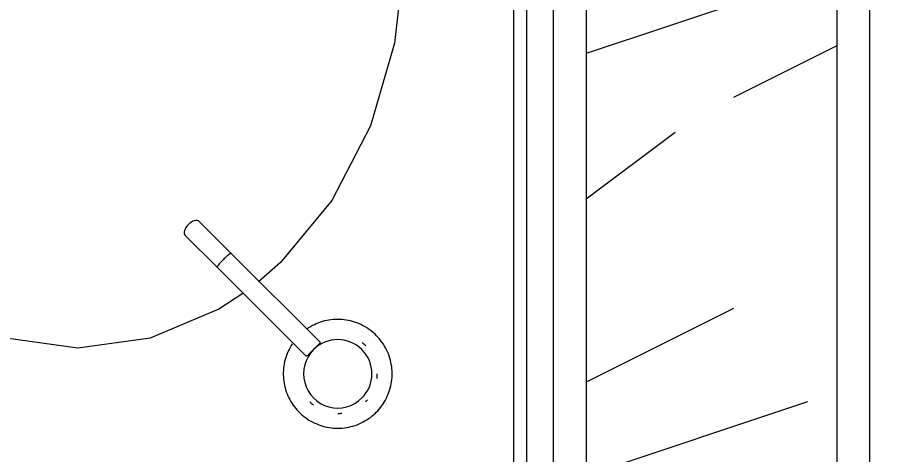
# Model space of a CAD drawing. Header units: inches. Extents: x -2767 to -1978, y 10471 to 10920.
# Drawn here: x -2100.78 to -2084.17, y 10581.67 to 10589.95 of the extents above; entities that cross this region are included whole.
import ezdxf

# ---------------------------------------------------------------- set-up
doc = ezdxf.new("R2010")
doc.units = ezdxf.units.IN
doc.header["$MEASUREMENT"] = 0
for name, color, linetype, lineweight in [('A-ANNO-DIMS-1', 211, 'Continuous', 30), ('A-WALL', 113, 'Continuous', 9), ('A-WALL-PATT-1', 7, 'Continuous', 9), ('A-WALL-PATT-2', 253, 'Continuous', 9), ('I-WALL-2', 2, 'Continuous', 9), ('P-SANR-FIXT', 6, 'Continuous', 9)]:
    doc.layers.add(name, color=color, linetype=linetype, lineweight=lineweight)
doc.styles.add('Century Gothic_B', font='', dxfattribs={"height": 4.5})
doc.styles.get('Century Gothic_B').set_extended_font_data('Century Gothic', bold=True)
doc.dimstyles.new('OD__1_16__Tol__', dxfattribs={"dimscale": 12, "dimtxt": 4.698757, "dimasz": 0.5, "dimexe": 0.375, "dimexo": 0.25, "dimgap": 0.0625, "dimtad": 1, "dimdec": 4, "dimrnd": 0.0625, "dimzin": 3, "dimdsep": 46, "dimlunit": 4, "dimtxsty": 'Century Gothic_B', "dimblk1": 'OBLIQUE', "dimblk2": 'OBLIQUE', "dimsah": 1, "dimcen": 0.09, "dimdle": 0.375, "dimazin": 0, "dimtfac": 1, "dimtdec": 4, "dimtix": 1, "dimtmove": 0, "dimatfit": 3, "dimfxl": 1, "dimtvp": 1, "dimtfill": 1, "dimfrac": 2, "dimtolj": 1, "dimtzin": 0, "dimlwd": 30, "dimlwe": 30, "dimarcsym": 2})
pattern_1 = [(0, (0, 0), (15.36, 3.84), [0.634, -10.886, 0.634, -10.886, -61.44]), (0, (0, 0), (15.36, 3.84), [-23.04, 0.634, -22.406, 0.634, -10.886, -26.88]), (0, (0, 0), (15.36, 3.84), [-57.6, 0.634, -7.046, 0.634, -18.566]), (120, (5.76, 1.92), (-11.0055376, 11.3821502), [0.634, -10.886, 0.634, -10.886, -61.44]), (120, (5.76, 1.92), (-11.0055376, 11.3821502), [-23.04, 0.634, -22.406, 0.634, -10.886, -26.88]), (120, (5.76, 1.92), (-11.0055376, 11.3821502), [-57.6, 0.634, -7.046, 0.634, -18.566]), (240, (7.68, 9.6), (-4.3544624, -15.2221502), [0.634, -10.886, 0.634, -10.886, -61.44]), (240, (7.68, 9.6), (-4.3544624, -15.2221502), [-23.04, 0.634, -22.406, 0.634, -10.886, -26.88]), (240, (7.68, 9.6), (-4.3544624, -15.2221502), [-57.6, 0.634, -7.046, 0.634, -18.566])]

# ---------------------------------------------------------------- blocks, each defined once
blk = doc.blocks.new('Plbg-Sink Wall Mounted-UH - Sink-403447-FLOOR PLAN - 1ST FLOOR')
at = {"layer": 'P-SANR-FIXT'}
for p, q in [((12, -0.5), (-12, -0.5)), ((-12, -0.75), (12, -0.75)), ((7.325, -4.414), (5.641, -6.098)), ((5.906, -6.363), (7.59, -4.679)), ((5.641, -6.098), (5.036, -6.703)), ((5.302, -6.968), (5.906, -6.363))]:
    blk.add_line(p, q, dxfattribs=at)
at = {"layer": 'P-SANR-FIXT', "flags": 128}
for points in [[(0.379, -2.858), (1.657, -3.004), (3.228, -3.459), (4.638, -4.192), (5.815, -5.165), (6.182, -5.581)], [(8.653, -3.351), (8.623, -3.323), (8.593, -3.295), (8.561, -3.269), (8.528, -3.244), (8.494, -3.221), (8.459, -3.199), (8.423, -3.178), (8.387, -3.159), (8.35, -3.141), (8.312, -3.125), (8.273, -3.11), (8.234, -3.097), (8.194, -3.085), (8.154, -3.075), (8.114, -3.067), (8.073, -3.06), (8.032, -3.055), (7.991, -3.051), (7.95, -3.049), (7.909, -3.049), (7.868, -3.051), (7.827, -3.054), (7.786, -3.058), (7.745, -3.065), (7.704, -3.073), (7.664, -3.082), (7.625, -3.094), (7.585, -3.106), (7.547, -3.121), (7.509, -3.136), (7.471, -3.154), (7.434, -3.173), (7.399, -3.193), (7.363, -3.215), (7.329, -3.238), (7.296, -3.262), (7.264, -3.288), (7.233, -3.315), (7.203, -3.343), (7.174, -3.373), (7.146, -3.403), (7.12, -3.435), (7.094, -3.468), (7.071, -3.501), (7.048, -3.536), (7.027, -3.571), (7.007, -3.608), (6.989, -3.645), (6.973, -3.682), (6.957, -3.721), (6.944, -3.76), (6.932, -3.799), (6.921, -3.839), (6.912, -3.879), (6.905, -3.92), (6.9, -3.961), (6.896, -4.002), (6.893, -4.043), (6.893, -4.084), (6.894, -4.126), (6.896, -4.167), (6.901, -4.208), (6.906, -4.249), (6.914, -4.289), (6.923, -4.329), (6.934, -4.369), (6.946, -4.408), (6.96, -4.447), (6.976, -4.486), (6.993, -4.523), (7.011, -4.56), (7.031, -4.596), (7.052, -4.631), (7.075, -4.666)], [(7.354, -4.94), (7.389, -4.962), (7.425, -4.983), (7.461, -5.002), (7.498, -5.02), (7.536, -5.036), (7.575, -5.051), (7.614, -5.064), (7.653, -5.076), (7.693, -5.086), (7.734, -5.094), (7.775, -5.101), (7.815, -5.106), (7.857, -5.109), (7.898, -5.111), (7.939, -5.112), (7.98, -5.11), (8.021, -5.107), (8.062, -5.102), (8.103, -5.096), (8.144, -5.088), (8.184, -5.078), (8.223, -5.067), (8.263, -5.054), (8.301, -5.04), (8.339, -5.024), (8.377, -5.007), (8.413, -4.988), (8.449, -4.968), (8.484, -4.946), (8.519, -4.923), (8.552, -4.898), (8.584, -4.873), (8.615, -4.846), (8.645, -4.817), (8.674, -4.788), (8.702, -4.757), (8.728, -4.726), (8.753, -4.693), (8.777, -4.659), (8.8, -4.625), (8.821, -4.589), (8.84, -4.553), (8.859, -4.516), (8.875, -4.478), (8.89, -4.44), (8.904, -4.401), (8.916, -4.362), (8.927, -4.322), (8.935, -4.281), (8.943, -4.241), (8.948, -4.2), (8.952, -4.159), (8.955, -4.118), (8.955, -4.076), (8.954, -4.035), (8.952, -3.994), (8.947, -3.953), (8.941, -3.912), (8.934, -3.872), (8.925, -3.831), (8.914, -3.792), (8.902, -3.752), (8.888, -3.713), (8.872, -3.675), (8.855, -3.638), (8.837, -3.601), (8.817, -3.565), (8.796, -3.529), (8.773, -3.495), (8.749, -3.461), (8.723, -3.429), (8.697, -3.397), (8.669, -3.367), (8.653, -3.351)], [(6.405, -5.875), (6.701, -6.332), (7.25, -7.631), (7.437, -9)], [(7.437, -9), (7.25, -10.369), (6.701, -11.668), (5.815, -12.835), (4.638, -13.808), (3.228, -14.541), (1.657, -14.996), (0.003, -15.15), (-1.651, -14.996), (-3.222, -14.541), (-4.632, -13.808), (-5.809, -12.835), (-6.695, -11.668), (-7.244, -10.369), (-7.431, -9)]]:
    blk.add_lwpolyline(points, dxfattribs=at)
at = {"layer": 'P-SANR-FIXT'}
for radius, start, end in [(1.031, 97.466, 99), (0.648, 45, 225), (0.75, 83.2673, 90), (0.75, 135, 142.1909), (0.648, 225, 45), (0.75, 45, 48.7377), (0.75, 0, 6.0779), (0.75, 315, 322.1679), (1.031, 277.466, 279)]:
    blk.add_arc((7.924, -4.08), radius, start, end, dxfattribs=at)
for start_param, end_param in [(0, 1.570796), (1.570796, 3.141593)]:
    blk.add_ellipse((5.169, -6.835), major_axis=(-0.133, 0.133), ratio=0.5547, start_param=start_param, end_param=end_param, dxfattribs=at)
for points in [[(7.323, -4.419), (7.323, -4.417), (7.324, -4.415), (7.325, -4.414)], [(7.59, -4.679), (7.589, -4.68), (7.588, -4.681), (7.585, -4.681)]]:
    blk.add_open_spline(points, degree=3, dxfattribs=at)
for points, knots in [([(7.331, -4.413), (7.333, -4.413), (7.335, -4.414), (7.34, -4.416), (7.345, -4.42), (7.351, -4.425), (7.357, -4.43), (7.364, -4.437), (7.372, -4.445), (7.38, -4.453), (7.389, -4.462), (7.398, -4.472), (7.408, -4.483), (7.419, -4.494), (7.43, -4.505), (7.445, -4.52), (7.456, -4.532), (7.464, -4.54)], [-0.4444444, -0.4444444, -0.4444444, -0.4444444, -0.4166667, -0.3888889, -0.3611111, -0.3333333, -0.3055556, -0.2777778, -0.25, -0.2222222, -0.1944444, -0.1666667, -0.1388889, -0.1111111, -0.0833333, -0.0555556, 0, 0, 0, 0]), ([(7.464, -4.54), (7.472, -4.548), (7.488, -4.563), (7.507, -4.582), (7.522, -4.596), (7.532, -4.606), (7.542, -4.615), (7.551, -4.624), (7.559, -4.633), (7.567, -4.64), (7.574, -4.647), (7.58, -4.654), (7.584, -4.66), (7.588, -4.665), (7.591, -4.669), (7.591, -4.672), (7.592, -4.673)], [-1, -1, -1, -1, -0.9444444, -0.8888889, -0.8611111, -0.8333333, -0.8055556, -0.7777778, -0.75, -0.7222222, -0.6944444, -0.6666667, -0.6388889, -0.6111111, -0.5833333, -0.5555556, -0.5555556, -0.5555556, -0.5555556]), ([(5.641, -6.098), (5.64, -6.099), (5.64, -6.101), (5.641, -6.106), (5.645, -6.114), (5.651, -6.123), (5.659, -6.135), (5.672, -6.152), (5.693, -6.177), (5.724, -6.211), (5.747, -6.234), (5.758, -6.246)], [0.5, 0.5, 0.5, 0.5, 0.5416667, 0.5833333, 0.625, 0.6666667, 0.7083333, 0.75, 0.8333333, 0.9166667, 1, 1, 1, 1]), ([(5.758, -6.246), (5.77, -6.257), (5.793, -6.28), (5.827, -6.311), (5.852, -6.332), (5.87, -6.346), (5.881, -6.354), (5.891, -6.359), (5.898, -6.363), (5.903, -6.365), (5.905, -6.364), (5.906, -6.363)], [0, 0, 0, 0, 0.0833333, 0.1666667, 0.25, 0.2916667, 0.3333333, 0.375, 0.4166667, 0.4583333, 0.5, 0.5, 0.5, 0.5])]:
    blk.add_open_spline(points, degree=3, knots=knots, dxfattribs=at)
blk = doc.blocks.new('_Oblique')
at = {"color": 0, "linetype": 'ByBlock', "lineweight": -2}
blk.add_line((-0.5, -0.5), (0.5, 0.5), dxfattribs=at)
blk = doc.blocks.new('DIMBLOCK11-FLOOR PLAN - 1ST FLOOR')
at = {"layer": 'A-ANNO-DIMS-1', "color": 0, "lineweight": 30, "transparency": 16777216}
for p, q in [((-2071.866, 10619), (-2071.866, 10511.625)), ((-2084.633, 10614.5), (-2067.366, 10614.5)), ((-2080.327, 10516.125), (-2067.366, 10516.125))]:
    blk.add_line(p, q, dxfattribs=at)
at = {"layer": 'Defpoints', "color": 0, "transparency": 16777216}
for p in [(-2087.633, 10614.5), (-2083.327, 10516.125), (-2071.866, 10516.125)]:
    blk.add_point(p, dxfattribs=at)
at = {"layer": 'A-ANNO-DIMS-1', "color": 0, "lineweight": 30, "transparency": 16777216, "xscale": 5.999999999999999, "yscale": 5.999999999999999, "zscale": 5.999999999999999}
for p, rotation in [((-2071.866, 10614.5), 90), ((-2071.866, 10516.125), 270)]:
    blk.add_blockref('_Oblique', p, dxfattribs=dict(at, rotation=rotation))
at = {"layer": 'A-ANNO-DIMS-1', "color": 0, "transparency": 16777216, "insert": (-2075.331, 10565.313), "char_height": 4.5, "attachment_point": 5, "rotation": 90, "style": 'Century Gothic_B', "bg_fill": 3, "box_fill_scale": 1.25, "bg_fill_color": 256, "bg_fill_true_color": 13158600, "bg_fill_transparency": 0}
blk.add_mtext('\\A1;8\'-2 3/8"', dxfattribs=at)

msp = doc.modelspace()

# ---------------------------------------------------------------- hatches: boundary and pattern name
at = {"layer": 'A-WALL-PATT-1'}
h = msp.add_hatch(dxfattribs=at)
h.set_pattern_fill('FP_1', color=256, style=0, pattern_type=2)
h.set_pattern_definition(pattern_1)
h.paths.add_polyline_path([(-2084.6326, 10510.75028), (-2084.6326, 10836.35408), (-2085.2576, 10836.35408), (-2085.2576, 10510.75028)], flags=0)
h = msp.add_hatch(dxfattribs=at)
h.set_pattern_fill('FP_1', color=256, style=0, pattern_type=2)
h.set_pattern_definition(pattern_1)
h.paths.add_polyline_path([(-2090.0076, 10516.12528), (-2090.0076, 10612.75028), (-2090.6326, 10612.75028), (-2090.6326, 10516.12528)], flags=0)
h.paths.add_polyline_path([(-2090.0076, 10616.25028), (-2090.0076, 10833.97908), (-2090.6326, 10833.97908), (-2090.6326, 10721.72223), (-2090.49622, 10721.72223), (-2090.49622, 10698.22223), (-2090.6326, 10698.22223), (-2090.6326, 10616.25028)], flags=0)
at = {"layer": 'A-WALL-PATT-2'}
h = msp.add_hatch(dxfattribs=at)
h.set_pattern_fill('FP_2', color=256, style=0, pattern_type=2)
h.set_pattern_definition([(216.87, (3.199, 7.997), (23.98977143, 15.99364286), [3.998, -35.986]), (206.565, (7.997, 5.598), (-7.9970807, -7.9966192), [8.941, -8.941]), (198.435, (7.997, 1.599), (-15.9938446, -7.99709826), [5.058, -20.23])])
h.paths.add_polyline_path([(-2085.2576, 10515.50028), (-2085.2576, 10836.35408), (-2090.0076, 10836.35408), (-2090.0076, 10515.50028)], flags=0)

# ---------------------------------------------------------------- linework, layer by layer
at = {"layer": 'A-WALL'}
for p, q in [((-2085.2576, 10872.50028), (-2085.2576, 10510.75028)), ((-2090.0076, 10833.97908), (-2090.0076, 10515.50028))]:
    msp.add_line(p, q, dxfattribs=at)
at = {"layer": 'I-WALL-2'}
for p, q in [((-2084.6326, 10510.12528), (-2084.6326, 10873.12528)), ((-2090.6326, 10612.12528), (-2090.6326, 10516.12528))]:
    msp.add_line(p, q, dxfattribs=at)

# ---------------------------------------------------------------- block references
at = {"layer": 'P-SANR-FIXT', "rotation": 269.9999999999993}
msp.add_blockref('Plbg-Sink Wall Mounted-UH - Sink-403447-FLOOR PLAN - 1ST FLOOR', (-2090.6326, 10591.12528), dxfattribs=at)

# ---------------------------------------------------------------- next in the draw order: dimensions: what is measured, and where the dimension line sits
at = {"layer": 'A-ANNO-DIMS-1'}
dim = msp.add_linear_dim(base=(-2071.86599, 10516.12528), p1=(-2087.6326, 10614.50028), p2=(-2083.32671, 10516.12528), angle=90, dimstyle='OD__1_16__Tol__', override={"dimpost": '<>', "dimfxl": 98.46919}, dxfattribs=at)
dim.commit()
dim.dimension.update_dxf_attribs({"geometry": 'DIMBLOCK11-FLOOR PLAN - 1ST FLOOR', "text_midpoint": (-2075.33098, 10565.31278)})

doc.saveas('drawing.dxf')
